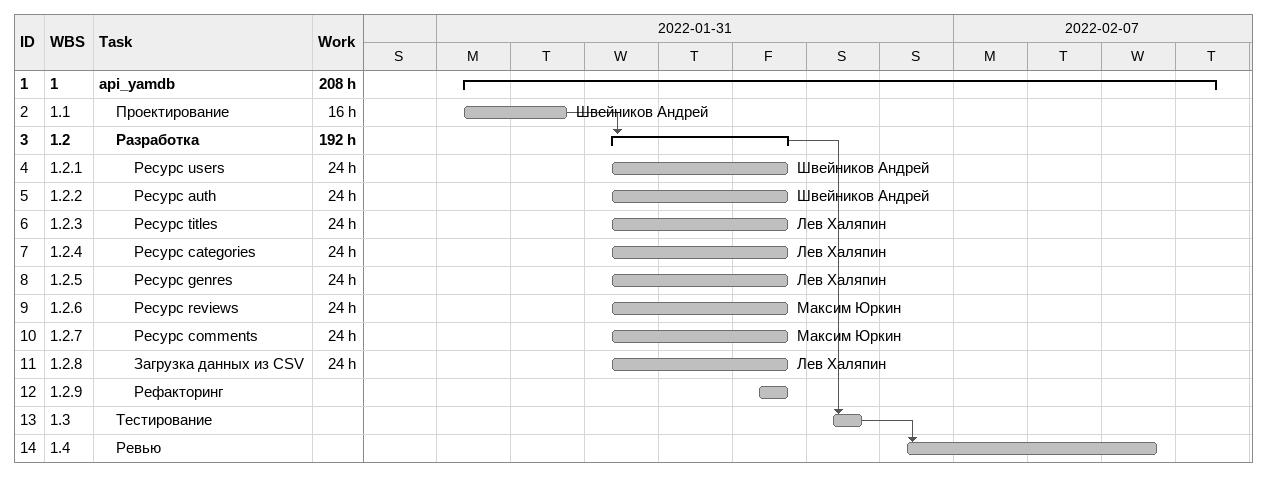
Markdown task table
| ID | WBS | Task | Start | Finish | Predecessors | Resources | Work (h) |
|---|---|---|---|---|---|---|---|
| 1 | 1 | **api_yamdb** | 2022-01-31 | 2022-02-10 |  |  | 208 |
| 2 | 1.1 | Проектирование | 2022-01-31 | 2022-02-01 |  | Швейников Андрей | 16 |
| 3 | 1.2 | **Разработка** | 2022-02-02 | 2022-02-04 | 2 |  | 192 |
| 4 | 1.2.1 | Ресурс users | 2022-02-02 | 2022-02-04 |  | Швейников Андрей | 24 |
| 5 | 1.2.2 | Ресурс auth | 2022-02-02 | 2022-02-04 |  | Швейников Андрей | 24 |
| 6 | 1.2.3 | Ресурс titles | 2022-02-02 | 2022-02-04 |  | Лев Халяпин | 24 |
| 7 | 1.2.4 | Ресурс categories | 2022-02-02 | 2022-02-04 |  | Лев Халяпин | 24 |
| 8 | 1.2.5 | Ресурс genres | 2022-02-02 | 2022-02-04 |  | Лев Халяпин | 24 |
| 9 | 1.2.6 | Ресурс reviews | 2022-02-02 | 2022-02-04 |  | Максим Юркин | 24 |
| 10 | 1.2.7 | Ресурс comments | 2022-02-02 | 2022-02-04 |  | Максим Юркин | 24 |
| 11 | 1.2.8 | Загрузка данных из CSV | 2022-02-02 | 2022-02-04 |  | Лев Халяпин | 24 |
| 12 | 1.2.9 | Рефакторинг | 2022-02-04 | 2022-02-04 |  |  |  |
| 13 | 1.3 | Тестирование | 2022-02-05 | 2022-02-05 | 3 |  |  |
| 14 | 1.4 | Ревью | 2022-02-06 | 2022-02-09 | 13 |  |  |
